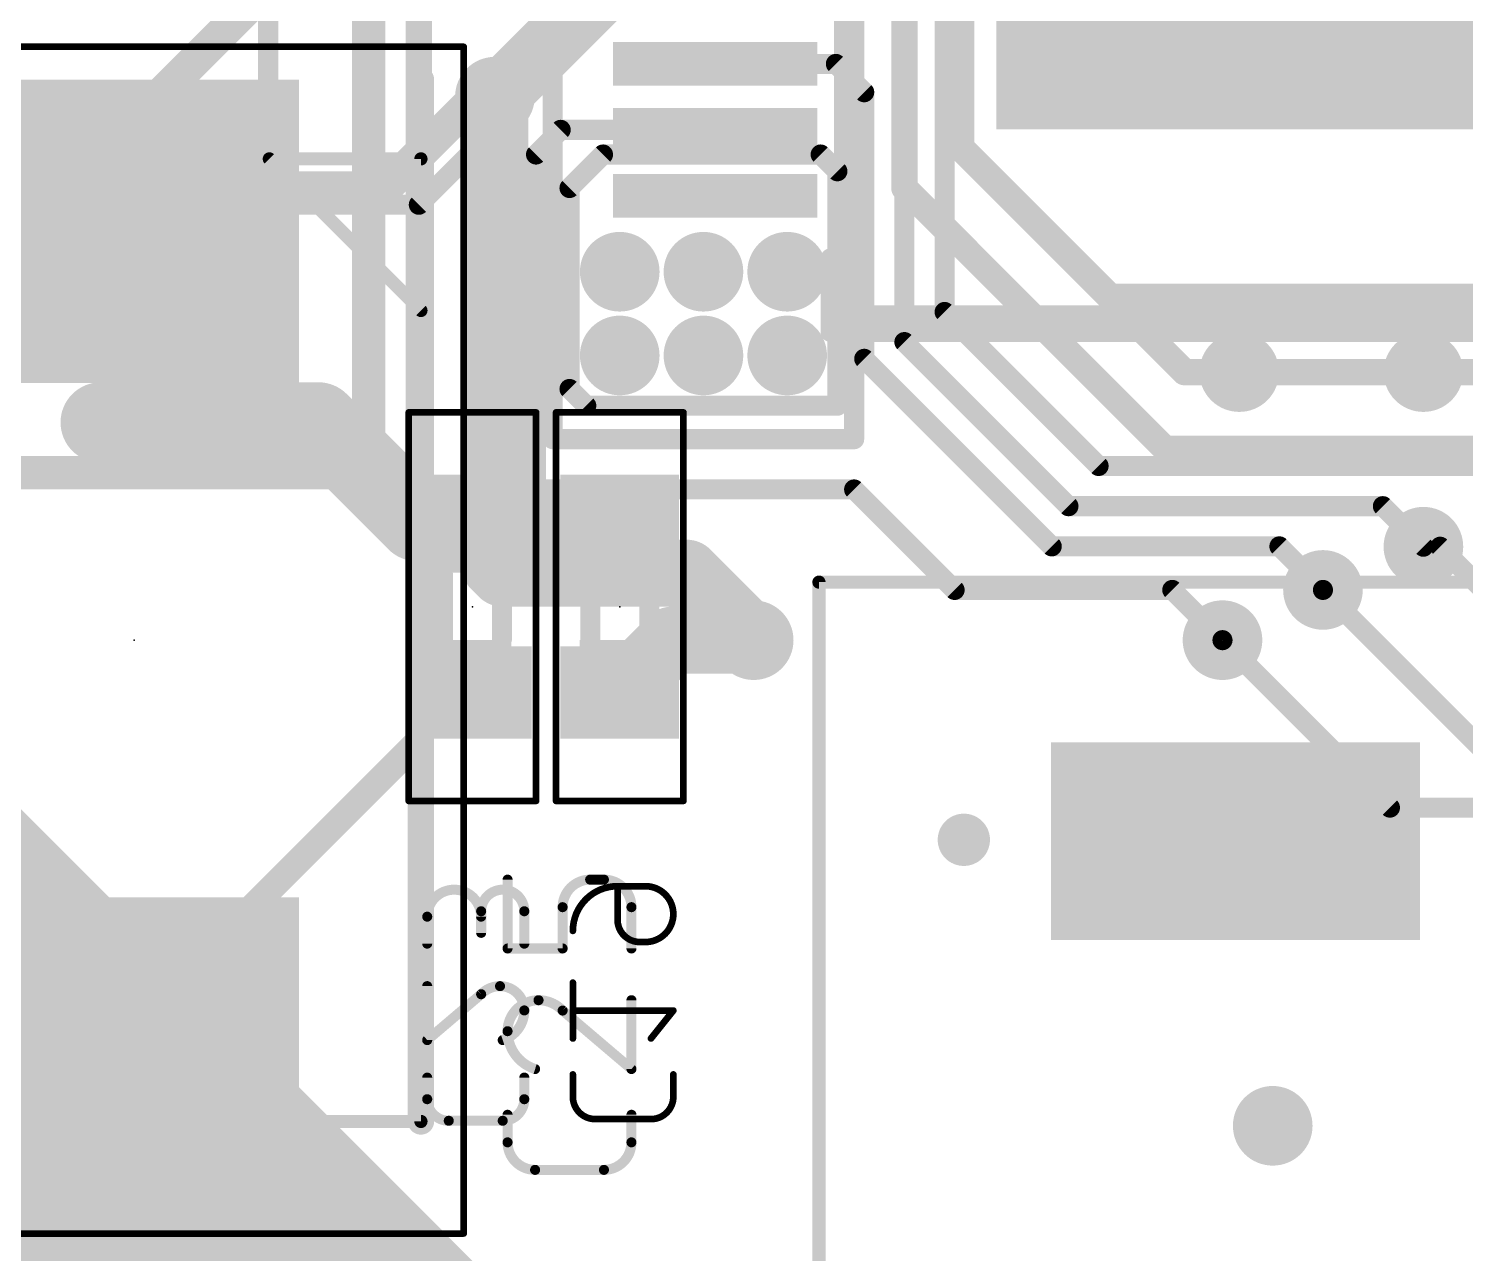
# Model space of a CAD drawing. Extents: x -2.4 to 71.8, y -0.8 to 95.3.
# Drawn here: x 6.82 to 17.72, y 19.1 to 28.39 of the extents above; entities that cross this region are included whole.
import ezdxf

# ---------------------------------------------------------------- set-up
doc = ezdxf.new("R2010")
doc.units = 0
for name, color, linetype in [('1', 12, 'CONTINUOUS'), ('15', 30, 'CONTINUOUS'), ('16', 132, 'CONTINUOUS'), ('18', 110, 'CONTINUOUS'), ('2', 41, 'CONTINUOUS'), ('21', 253, 'CONTINUOUS'), ('23', 53, 'CONTINUOUS'), ('24', 53, 'CONTINUOUS'), ('25', 253, 'CONTINUOUS'), ('26', 253, 'CONTINUOUS'), ('40', 132, 'CONTINUOUS'), ('51', 253, 'CONTINUOUS'), ('52', 253, 'CONTINUOUS')]:
    doc.layers.add(name, color=color, linetype=linetype)

# ---------------------------------------------------------------- blocks, each defined once
blk = doc.blocks.new('RECT')
blk.add_solid([(-0.5, -0.5), (0.5, -0.5), (-0.5, 0.5), (0.5, 0.5)])
blk = doc.blocks.new('ROUNDV')
at = {"const_width": 0.5}
blk.add_lwpolyline([(0, -0.25, 1), (0, 0.25, 1), (0, -0.25)], format="xyb", dxfattribs=at)

msp = doc.modelspace()

# ---------------------------------------------------------------- linework, layer by layer
at = {"layer": '1'}
for points, const_width in [([(9.779, 29.845), (7.112, 27.178)], 0.254), ([(13.7671, 29.9711), (13.7671, 26.2379)], 0.1524), ([(13.4622, 29.8448), (13.4622, 26.0096)], 0.1524), ([(9.525, 27.178), (11.176, 28.829)], 0.254), ([(9.398, 25.019), (9.398, 28.575)], 0.254), ([(10.3562, 27.8708), (11.1045, 28.619)], 0.2), ([(12.0269, 28.119), (12.9425, 28.119)], 0.1524), ([(12.9425, 28.119), (13.1573, 27.9042)], 0.1524), ([(13.1573, 27.9042), (13.1573, 25.8826)], 0.1524), ([(10.668, 27.432), (10.855, 27.619)], 0.1524), ([(10.855, 27.619), (12.0269, 27.619)], 0.1524), ([(10.668, 24.892), (10.668, 27.432)], 0.1524), ([(11.176, 27.432), (10.922, 27.178)], 0.1524), ([(12.827, 27.432), (11.176, 27.432)], 0.1524), ([(12.954, 27.305), (12.827, 27.432)], 0.1524), ([(12.954, 25.527), (12.954, 27.305)], 0.1524), ([(7.112, 27.178), (9.525, 27.178)], 0.254), ([(10.922, 27.178), (10.922, 25.654)], 0.1524), ([(13.7671, 26.2379), (14.935, 25.07)], 0.1524), ([(13.4622, 26.0096), (14.7067, 24.7651)], 0.1524), ([(13.1573, 25.8826), (14.5797, 24.4602)], 0.1524), ([(17.9885, 25.782), (17.399, 25.782)], 0.2), ([(10.922, 25.654), (11.049, 25.527)], 0.1524), ([(11.049, 25.527), (12.954, 25.527)], 0.1524), ([(2.286, 25.019), (9.398, 25.019)], 0.254), ([(14.935, 25.07), (17.983, 25.07)], 0.1524), ([(13.081, 24.892), (10.668, 24.892)], 0.1524), ([(13.843, 24.13), (13.081, 24.892)], 0.1524), ([(14.7067, 24.7651), (17.0915, 24.7651)], 0.1524), ([(17.0915, 24.7651), (17.399, 24.4576)], 0.1524), ([(14.5797, 24.4602), (16.3068, 24.4602)], 0.1524), ([(16.637, 24.13), (16.3068, 24.4602)], 0.1524), ([(15.494, 24.13), (13.843, 24.13)], 0.1524), ([(15.494, 24.13), (15.875, 23.749)], 0.1524)]:
    msp.add_lwpolyline(points, dxfattribs=dict(at, const_width=const_width))
for points, const_width in [([(12.0269, 28.1571, 1), (12.0269, 28.0809)], 0.0762), ([(12.9695, 28.1459, 1), (12.9156, 28.0921)], 0.0762), ([(12.9425, 28.0809, 1), (12.9425, 28.1571)], 0.0762), ([(10.3209, 27.9061, 1), (10.3916, 27.8354)], 0.1), ([(13.1954, 27.9042, 1), (13.1192, 27.9042)], 0.0762), ([(13.1304, 27.8773, 1), (13.1842, 27.9312)], 0.0762), ([(10.855, 27.6571, 1), (10.855, 27.5809)], 0.0762), ([(10.8819, 27.5921, 1), (10.8281, 27.6459)], 0.0762), ([(12.0269, 27.5809, 1), (12.0269, 27.6571)], 0.0762), ([(10.7061, 27.432, 1), (10.6299, 27.432)], 0.0762), ([(10.6411, 27.4589, 1), (10.6949, 27.4051)], 0.0762), ([(11.176, 27.4701, 1), (11.176, 27.3939)], 0.0762), ([(11.2029, 27.4051, 1), (11.1491, 27.4589)], 0.0762), ([(12.8539, 27.4589, 1), (12.8001, 27.4051)], 0.0762), ([(12.827, 27.3939, 1), (12.827, 27.4701)], 0.0762), ([(12.9921, 27.305, 1), (12.9159, 27.305)], 0.0762), ([(12.9271, 27.2781, 1), (12.9809, 27.3319)], 0.0762), ([(7.112, 27.2415, 1), (7.112, 27.1145)], 0.127), ([(7.0671, 27.2229, 1), (7.1569, 27.1331)], 0.127), ([(9.4801, 27.2229, 1), (9.5699, 27.1331)], 0.127), ([(9.525, 27.1145, 1), (9.525, 27.2415)], 0.127), ([(10.9601, 27.178, 1), (10.8839, 27.178)], 0.0762), ([(10.8951, 27.2049, 1), (10.9489, 27.1511)], 0.0762), ([(13.729, 26.2379, 1), (13.8052, 26.2379)], 0.0762), ([(13.794, 26.2648, 1), (13.7402, 26.211)], 0.0762), ([(13.4241, 26.0096, 1), (13.5003, 26.0096)], 0.0762), ([(13.4891, 26.0365, 1), (13.4353, 25.9827)], 0.0762), ([(13.1842, 25.9095, 1), (13.1304, 25.8557)], 0.0762), ([(13.1192, 25.8826, 1), (13.1954, 25.8826)], 0.0762), ([(17.399, 25.832, 1), (17.399, 25.732)], 0.1), ([(10.9489, 25.6809, 1), (10.8951, 25.6271)], 0.0762), ([(10.8839, 25.654, 1), (10.9601, 25.654)], 0.0762), ([(11.049, 25.5651, 1), (11.049, 25.4889)], 0.0762), ([(11.0221, 25.5001, 1), (11.0759, 25.5539)], 0.0762), ([(12.9159, 25.527, 1), (12.9921, 25.527)], 0.0762), ([(12.954, 25.4889, 1), (12.954, 25.5651)], 0.0762), ([(9.3345, 25.019, 1), (9.4615, 25.019)], 0.127), ([(9.398, 24.9555, 1), (9.398, 25.0825)], 0.127), ([(14.935, 25.1081, 1), (14.935, 25.0319)], 0.0762), ([(14.9081, 25.0431, 1), (14.9619, 25.0969)], 0.0762), ([(10.668, 24.9301, 1), (10.668, 24.8539)], 0.0762), ([(13.1079, 24.9189, 1), (13.0541, 24.8651)], 0.0762), ([(13.081, 24.8539, 1), (13.081, 24.9301)], 0.0762), ([(10.6299, 24.892, 1), (10.7061, 24.892)], 0.0762), ([(14.7067, 24.8032, 1), (14.7067, 24.727)], 0.0762), ([(14.6798, 24.7382, 1), (14.7336, 24.792)], 0.0762), ([(17.1184, 24.792, 1), (17.0646, 24.7382)], 0.0762), ([(17.0915, 24.727, 1), (17.0915, 24.8032)], 0.0762), ([(14.5797, 24.4983, 1), (14.5797, 24.4221)], 0.0762), ([(14.5528, 24.4333, 1), (14.6066, 24.4871)], 0.0762), ([(16.3337, 24.4871, 1), (16.2799, 24.4333)], 0.0762), ([(16.3068, 24.4221, 1), (16.3068, 24.4983)], 0.0762), ([(17.3721, 24.4307, 1), (17.4259, 24.4845)], 0.0762), ([(13.843, 24.1681, 1), (13.843, 24.0919)], 0.0762), ([(13.8161, 24.1031, 1), (13.8699, 24.1569)], 0.0762), ([(15.5209, 24.1569, 1), (15.4671, 24.1031)], 0.0762), ([(15.494, 24.0919, 1), (15.494, 24.1681)], 0.0762), ([(16.6101, 24.1031, 1), (16.6639, 24.1569)], 0.0762), ([(15.8481, 23.7221, 1), (15.9019, 23.7759)], 0.0762)]:
    msp.add_lwpolyline(points, format="xyb", dxfattribs=dict(at, const_width=const_width))
at = {"layer": '15'}
for points, const_width in [([(13.8938, 35.1881), (13.8938, 27.4828)], 0.2), ([(8.636, 34.417), (8.636, 27.051)], 0.1524), ([(9.779, 27.051), (12.319, 29.591)], 0.1524), ([(13.8938, 27.4828), (15.0368, 26.3398)], 0.2), ([(8.636, 27.051), (9.779, 27.051)], 0.1524), ([(15.0368, 26.3398), (19.3548, 26.3398)], 0.2), ([(17.399, 24.4576), (17.526, 24.4576)], 0.1524), ([(17.526, 24.4576), (18.8948, 23.0888)], 0.1524), ([(16.637, 24.13), (17.9831, 22.7839)], 0.1524), ([(17.145, 22.479), (15.875, 23.749)], 0.1524), ([(28.194, 22.479), (17.145, 22.479)], 0.1524)]:
    msp.add_lwpolyline(points, dxfattribs=dict(at, const_width=const_width))
for points, const_width in [([(13.9292, 27.5182, 1), (13.8584, 27.4474)], 0.1), ([(13.8438, 27.4828, 1), (13.9438, 27.4828)], 0.1), ([(8.636, 27.0891, 1), (8.636, 27.0129)], 0.0762), ([(8.5979, 27.051, 1), (8.6741, 27.051)], 0.0762), ([(9.7521, 27.0779, 1), (9.8059, 27.0241)], 0.0762), ([(9.779, 27.0129, 1), (9.779, 27.0891)], 0.0762), ([(15.0368, 26.3898, 1), (15.0368, 26.2898)], 0.1), ([(15.0014, 26.3044, 1), (15.0722, 26.3752)], 0.1), ([(17.399, 24.4957, 1), (17.399, 24.4195)], 0.0762), ([(17.5529, 24.4845, 1), (17.4991, 24.4307)], 0.0762), ([(17.526, 24.4195, 1), (17.526, 24.4957)], 0.0762), ([(16.6639, 24.1569, 1), (16.6101, 24.1031)], 0.0762), ([(15.9019, 23.7759, 1), (15.8481, 23.7221)], 0.0762), ([(17.145, 22.5171, 1), (17.145, 22.4409)], 0.0762), ([(17.1181, 22.4521, 1), (17.1719, 22.5059)], 0.0762)]:
    msp.add_lwpolyline(points, format="xyb", dxfattribs=dict(at, const_width=const_width))
at = {"layer": '16'}
for points, const_width in [([(13.8915, 33.0219), (13.8915, 27.477)], 0.2), ([(13.462, 32.1818), (13.462, 27.178)], 0.2), ([(9.779, 22.987), (9.779, 30.607)], 0.2), ([(13.8915, 27.477), (15.5865, 25.782)], 0.2), ([(13.462, 27.178), (15.4395, 25.2005)], 0.2), ([(15.5865, 25.782), (16.002, 25.782)], 0.2), ([(9.017, 25.4), (7.366, 25.4)], 0.6096), ([(9.764, 24.653), (9.017, 25.4)], 0.6096), ([(23.368, 25.2005), (15.4395, 25.2005)], 0.2), ([(10.1854, 24.653), (9.764, 24.653)], 0.6096), ([(10.1854, 24.653), (11.303, 24.653)], 0.6096), ([(11.303, 23.353), (11.699, 23.749)], 0.508), ([(11.699, 23.749), (12.319, 23.749)], 0.508), ([(5.334, 18.542), (9.779, 22.987)], 0.2)]:
    msp.add_lwpolyline(points, dxfattribs=dict(at, const_width=const_width))
for points, const_width in [([(13.9269, 27.5124, 1), (13.8561, 27.4416)], 0.1), ([(13.8415, 27.477, 1), (13.9415, 27.477)], 0.1), ([(13.4974, 27.2134, 1), (13.4266, 27.1426)], 0.1), ([(13.412, 27.178, 1), (13.512, 27.178)], 0.1), ([(15.5865, 25.832, 1), (15.5865, 25.732)], 0.1), ([(15.5511, 25.7466, 1), (15.6219, 25.8174)], 0.1), ([(16.002, 25.732, 1), (16.002, 25.832)], 0.1), ([(7.366, 25.5524, 1), (7.366, 25.2476)], 0.3048), ([(9.1248, 25.5078, 1), (8.9092, 25.2922)], 0.3048), ([(9.017, 25.2476, 1), (9.017, 25.5524)], 0.3048), ([(15.4395, 25.2505, 1), (15.4395, 25.1505)], 0.1), ([(15.4041, 25.1651, 1), (15.4749, 25.2359)], 0.1), ([(9.764, 24.8054, 1), (9.764, 24.5006)], 0.3048), ([(10.1854, 24.8054, 1), (10.1854, 24.5006)], 0.3048), ([(10.1854, 24.5006, 1), (10.1854, 24.8054)], 0.3048), ([(11.303, 24.5006, 1), (11.303, 24.8054)], 0.3048), ([(9.6562, 24.5452, 1), (9.8718, 24.7608)], 0.3048), ([(11.699, 23.876, 1), (11.699, 23.622)], 0.254), ([(11.7888, 23.6592, 1), (11.6092, 23.8388)], 0.254), ([(12.319, 23.622, 1), (12.319, 23.876)], 0.254), ([(11.2132, 23.4428, 1), (11.3928, 23.2632)], 0.254), ([(9.729, 22.987, 1), (9.829, 22.987)], 0.1), ([(9.8144, 22.9516, 1), (9.7436, 23.0224)], 0.1)]:
    msp.add_lwpolyline(points, format="xyb", dxfattribs=dict(at, const_width=const_width))
at = {"layer": '2'}
for points, const_width in [([(10.795, 25.273), (10.795, 46.228)], 0.1524), ([(13.081, 35.179), (13.081, 25.273)], 0.1524), ([(13.8915, 33.9398), (13.8915, 27.4851)], 0.2), ([(10.3562, 24.3148), (10.3562, 27.8708)], 0.508), ([(13.8915, 27.4851), (15.0241, 26.3525)], 0.2), ([(15.0241, 26.3525), (18.5647, 26.3525)], 0.2), ([(16.002, 25.782), (17.399, 25.782)], 0.2), ([(17.399, 25.782), (20.827, 25.782)], 0.2), ([(13.081, 25.273), (10.795, 25.273)], 0.1524), ([(10.414, 24.257), (10.3562, 24.3148)], 0.508), ([(11.811, 24.257), (10.414, 24.257)], 0.508), ([(12.319, 23.749), (11.811, 24.257)], 0.508), ([(4.354, 23.078), (10.033, 17.399)], 2.54)]:
    msp.add_lwpolyline(points, dxfattribs=dict(at, const_width=const_width))
for points, const_width in [([(10.4832, 27.8708, 1), (10.2292, 27.8708)], 0.254), ([(13.9269, 27.5205, 1), (13.8561, 27.4497)], 0.1), ([(13.8415, 27.4851, 1), (13.9415, 27.4851)], 0.1), ([(15.0241, 26.4025, 1), (15.0241, 26.3025)], 0.1), ([(14.9887, 26.3171, 1), (15.0595, 26.3879)], 0.1), ([(16.002, 25.832, 1), (16.002, 25.732)], 0.1), ([(17.399, 25.832, 1), (17.399, 25.732)], 0.1), ([(17.399, 25.732, 1), (17.399, 25.832)], 0.1), ([(10.795, 25.3111, 1), (10.795, 25.2349)], 0.0762), ([(10.7569, 25.273, 1), (10.8331, 25.273)], 0.0762), ([(13.0429, 25.273, 1), (13.1191, 25.273)], 0.0762), ([(13.081, 25.2349, 1), (13.081, 25.3111)], 0.0762), ([(10.446, 24.4046, 1), (10.2664, 24.225)], 0.254), ([(10.2292, 24.3148, 1), (10.4832, 24.3148)], 0.254), ([(10.414, 24.384, 1), (10.414, 24.13)], 0.254), ([(10.3242, 24.1672, 1), (10.5038, 24.3468)], 0.254), ([(11.9008, 24.3468, 1), (11.7212, 24.1672)], 0.254), ([(11.811, 24.13, 1), (11.811, 24.384)], 0.254), ([(12.2292, 23.6592, 1), (12.4088, 23.8388)], 0.254)]:
    msp.add_lwpolyline(points, format="xyb", dxfattribs=dict(at, const_width=const_width))
at = {"layer": '21'}
for points, const_width in [([(9.795, 20.099), (9.795, 27.999)], 0.2), ([(12.9032, 26.6446), (12.9032, 26.0858)], 0.1524), ([(12.9032, 26.0858), (20.6248, 26.0858)], 0.1524)]:
    msp.add_lwpolyline(points, dxfattribs=dict(at, const_width=const_width))
for points, const_width in [([(9.845, 27.999, 1), (9.745, 27.999)], 0.1), ([(12.9413, 26.6446, 1), (12.8651, 26.6446)], 0.0762), ([(12.9032, 26.1239, 1), (12.9032, 26.0477)], 0.0762), ([(12.8651, 26.0858, 1), (12.9413, 26.0858)], 0.0762), ([(13.913, 22.334, 1), (13.913, 22.136)], 0.1985), ([(13.913, 22.136, 1), (13.913, 22.334)], 0.1985), ([(13.913, 22.3836, 1), (13.913, 22.2844)], 0.0992), ([(13.913, 22.2844, 1), (13.913, 22.3836)], 0.0992), ([(13.913, 22.1856, 1), (13.913, 22.0864)], 0.0992), ([(13.913, 22.0864, 1), (13.913, 22.1856)], 0.0992), ([(9.745, 20.099, 1), (9.845, 20.099)], 0.1)]:
    msp.add_lwpolyline(points, format="xyb", dxfattribs=dict(at, const_width=const_width))
at = {"layer": '23'}
msp.add_point((7.62, 23.749), dxfattribs=at)
at = {"layer": '24'}
for p in [(10.1854, 24.003), (11.303, 24.003)]:
    msp.add_point(p, dxfattribs=at)
at = {"layer": '25'}
for points, const_width in [([(10.4711, 21.9329, 1), (10.433, 21.9329)], 0.0381), ([(11.0786, 21.9329, 0.4142), (10.8698, 21.7241)], 0.0762), ([(11.0786, 21.952, 1), (11.0786, 21.9139)], 0.0381), ([(11.0786, 21.9139, 1), (11.0786, 21.952)], 0.0381), ([(11.1831, 21.952, 1), (11.1831, 21.9139)], 0.0381), ([(11.3919, 21.7241, 0.4142), (11.1831, 21.9329)], 0.0762), ([(11.1831, 21.9139, 1), (11.1831, 21.952)], 0.0381), ([(10.8888, 21.7241, 1), (10.8507, 21.7241)], 0.0381), ([(10.8507, 21.7241, 1), (10.8888, 21.7241)], 0.0381), ([(11.4109, 21.7241, 1), (11.3728, 21.7241)], 0.0381), ([(11.3728, 21.7241, 1), (11.4109, 21.7241)], 0.0381), ([(10.433, 21.4108, 1), (10.4711, 21.4108)], 0.0381), ([(10.4521, 21.4298, 1), (10.4521, 21.3917)], 0.0381), ([(10.8507, 21.4108, 1), (10.8888, 21.4108)], 0.0381), ([(10.8698, 21.3917, 1), (10.8698, 21.4298)], 0.0381), ([(11.3728, 21.4108, 1), (11.4109, 21.4108)], 0.0381), ([(10.6871, 21.0185, 0.4142), (10.4521, 20.7836)], 0.0762), ([(10.687, 21.0376, 1), (10.6871, 20.9995)], 0.0381), ([(10.8698, 20.9402, 0.2053), (10.6871, 21.0185)], 0.0762), ([(10.6871, 20.9995, 1), (10.6871, 21.0376)], 0.0381), ([(11.4109, 21.0185, 1), (11.3728, 21.0185)], 0.0381), ([(10.8821, 20.9547, 1), (10.8575, 20.9257)], 0.0381), ([(10.856, 20.927, 1), (10.8836, 20.9533)], 0.0381), ([(10.4521, 20.7836, 0.3252), (10.6609, 20.4964)], 0.0762), ([(10.4711, 20.7836, 1), (10.4331, 20.7836)], 0.0381), ([(10.433, 20.7836, 1), (10.4711, 20.7836)], 0.0381), ([(10.6551, 20.4783, 1), (10.6668, 20.5145)], 0.0381), ([(11.3728, 20.4964, 1), (11.4109, 20.4964)], 0.0381), ([(11.3796, 20.4819, 1), (11.4042, 20.5109)], 0.0381), ([(10.4711, 20.1495, 1), (10.433, 20.1495)], 0.0381), ([(11.4109, 20.1495, 1), (11.3728, 20.1495)], 0.0381), ([(10.4711, 19.9407, 1), (10.433, 19.9407)], 0.0381), ([(10.433, 19.9407, 1), (10.4711, 19.9407)], 0.0381), ([(10.4521, 19.9407, 0.4142), (10.6609, 19.7318)], 0.0762), ([(11.1831, 19.7318, 0.4142), (11.3919, 19.9407)], 0.0762), ([(11.4109, 19.9407, 1), (11.3728, 19.9407)], 0.0381), ([(11.3728, 19.9407, 1), (11.4109, 19.9407)], 0.0381), ([(10.6609, 19.7509, 1), (10.6609, 19.7128)], 0.0381), ([(10.6609, 19.7128, 1), (10.6609, 19.7509)], 0.0381), ([(11.1831, 19.7509, 1), (11.1831, 19.7128)], 0.0381), ([(11.1831, 19.7128, 1), (11.1831, 19.7509)], 0.0381)]:
    msp.add_lwpolyline(points, format="xyb", dxfattribs=dict(at, const_width=const_width))
at = {"layer": '25', "const_width": 0.0762}
for points in [[(10.4521, 21.4108), (10.4521, 21.9329)], [(11.1831, 21.9329), (11.0786, 21.9329)], [(10.8698, 21.7241), (10.8698, 21.4108)], [(11.3919, 21.4108), (11.3919, 21.7241)], [(10.8698, 21.4108), (10.4521, 21.4108)], [(11.3919, 20.4964), (11.3919, 21.0185)], [(10.8698, 20.9402), (11.3919, 20.4964)], [(10.4521, 19.9407), (10.4521, 20.1495)], [(11.3919, 20.1495), (11.3919, 19.9407)], [(11.1831, 19.7318), (10.6609, 19.7318)]]:
    msp.add_lwpolyline(points, dxfattribs=at)
at = {"layer": '26'}
for points, const_width in [([(11.2861, 21.8831, 0.4142), (10.9474, 21.5445)], 0.0508), ([(11.2988, 21.8831, 1), (11.2734, 21.8831)], 0.0254), ([(11.2861, 21.8958, 1), (11.2861, 21.8704)], 0.0254), ([(11.2861, 21.8704, 1), (11.2861, 21.8958)], 0.0254), ([(11.4977, 21.4598, 1), (11.4977, 21.8831)], 0.0508), ([(11.4977, 21.8958, 1), (11.4977, 21.8704)], 0.0254), ([(11.4977, 21.8704, 1), (11.4977, 21.8958)], 0.0254), ([(10.2517, 21.6521, 1), (9.8425, 21.6521)], 0.0762), ([(10.5791, 21.6931, 1), (10.2517, 21.6931)], 0.0762), ([(9.8616, 21.6521, 1), (9.8235, 21.6521)], 0.0381), ([(10.2708, 21.6931, 1), (10.2327, 21.6931)], 0.0381), ([(10.2327, 21.6931, 1), (10.2708, 21.6931)], 0.0381), ([(10.5982, 21.6931, 1), (10.5601, 21.6931)], 0.0381), ([(10.5601, 21.6931, 1), (10.5982, 21.6931)], 0.0381), ([(9.8235, 21.6521, 1), (9.8616, 21.6521)], 0.0381), ([(10.2327, 21.6521, 1), (10.2708, 21.6521)], 0.0381), ([(11.2861, 21.6291, 0.4142), (11.4554, 21.4598)], 0.0508), ([(11.2988, 21.6291, 1), (11.2734, 21.6291)], 0.0254), ([(11.2734, 21.6291, 1), (11.2988, 21.6291)], 0.0254), ([(9.8235, 21.4475, 1), (9.8616, 21.4475)], 0.0381), ([(10.2327, 21.5294, 1), (10.2708, 21.5294)], 0.0381), ([(10.5601, 21.4475, 1), (10.5982, 21.4475)], 0.0381), ([(10.9347, 21.5445, 1), (10.9601, 21.5445)], 0.0254), ([(11.4554, 21.4725, 1), (11.4554, 21.4471)], 0.0254), ([(11.4554, 21.4471, 1), (11.4554, 21.4725)], 0.0254), ([(11.4977, 21.4725, 1), (11.4977, 21.4471)], 0.0254), ([(11.4977, 21.4471, 1), (11.4977, 21.4725)], 0.0254), ([(9.8616, 21.1252, 1), (9.8235, 21.1252)], 0.0381), ([(10.3949, 21.1252, 0.2053), (10.2517, 21.0638)], 0.0762), ([(10.3949, 21.1443, 1), (10.3949, 21.1062)], 0.0381), ([(10.5791, 20.9411, 0.4142), (10.3949, 21.1252)], 0.0762), ([(10.395, 21.1062, 1), (10.3949, 21.1443)], 0.0381), ([(10.9601, 21.1516, 1), (10.9347, 21.1516)], 0.0254), ([(10.2379, 21.077, 1), (10.2655, 21.0507)], 0.0381), ([(10.2641, 21.0493, 1), (10.2394, 21.0784)], 0.0381), ([(10.4154, 20.716, 0.3252), (10.5791, 20.9411)], 0.0762), ([(10.5981, 20.9411, 1), (10.5601, 20.9411)], 0.0381), ([(10.5601, 20.9411, 1), (10.5982, 20.9411)], 0.0381), ([(10.9474, 20.9527, 1), (10.9474, 20.9273)], 0.0254), ([(11.7193, 20.932, 1), (11.6995, 20.9479)], 0.0254), ([(11.7094, 20.9273, 1), (11.7094, 20.9527)], 0.0254), ([(9.8302, 20.7305, 1), (9.8548, 20.7015)], 0.0381), ([(9.8235, 20.716, 1), (9.8616, 20.716)], 0.0381), ([(10.4095, 20.7341, 1), (10.4213, 20.6979)], 0.0381), ([(10.9347, 20.7283, 1), (10.9601, 20.7283)], 0.0254), ([(11.5301, 20.7362, 1), (11.55, 20.7204)], 0.0254), ([(9.8616, 20.4315, 1), (9.8235, 20.4315)], 0.0381), ([(10.5982, 20.4315, 1), (10.5601, 20.4315)], 0.0381), ([(10.9601, 20.4555, 1), (10.9347, 20.4555)], 0.0254), ([(11.7221, 20.4555, 1), (11.6967, 20.4555)], 0.0254), ([(9.8425, 20.2678, 0.4142), (10.0062, 20.1041)], 0.0762), ([(9.8616, 20.2678, 1), (9.8235, 20.2678)], 0.0381), ([(9.8235, 20.2678, 1), (9.8616, 20.2678)], 0.0381), ([(10.4154, 20.1041, 0.4142), (10.5791, 20.2678)], 0.0762), ([(10.5981, 20.2678, 1), (10.56, 20.2678)], 0.0381), ([(10.5601, 20.2678, 1), (10.5982, 20.2678)], 0.0381), ([(10.9474, 20.2861, 0.4142), (11.1167, 20.1168)], 0.0508), ([(10.9601, 20.2861, 1), (10.9347, 20.2861)], 0.0254), ([(10.9347, 20.2861, 1), (10.9601, 20.2861)], 0.0254), ([(11.5401, 20.1168, 0.4142), (11.7094, 20.2861)], 0.0508), ([(11.7221, 20.2861, 1), (11.6967, 20.2861)], 0.0254), ([(11.6967, 20.2861, 1), (11.7221, 20.2861)], 0.0254), ([(10.0062, 20.1232, 1), (10.0062, 20.0851)], 0.0381), ([(10.0062, 20.0851, 1), (10.0062, 20.1232)], 0.0381), ([(10.4154, 20.1232, 1), (10.4154, 20.0851)], 0.0381), ([(10.4154, 20.0851, 1), (10.4154, 20.1232)], 0.0381), ([(11.1167, 20.1295, 1), (11.1167, 20.1041)], 0.0254), ([(11.1167, 20.1041, 1), (11.1167, 20.1295)], 0.0254), ([(11.5401, 20.1295, 1), (11.5401, 20.1041)], 0.0254), ([(11.5401, 20.1041, 1), (11.5401, 20.1295)], 0.0254)]:
    msp.add_lwpolyline(points, format="xyb", dxfattribs=dict(at, const_width=const_width))
for points, const_width in [([(11.2861, 21.8831), (11.2861, 21.6291)], 0.0508), ([(11.4977, 21.8831), (11.2861, 21.8831)], 0.0508), ([(9.8425, 21.4475), (9.8425, 21.6521)], 0.0762), ([(10.2517, 21.6931), (10.2517, 21.5294)], 0.0762), ([(10.5791, 21.4475), (10.5791, 21.6931)], 0.0762), ([(11.4554, 21.4598), (11.4977, 21.4598)], 0.0508), ([(9.8425, 20.716), (9.8425, 21.1252)], 0.0762), ([(10.9474, 20.7283), (10.9474, 21.1516)], 0.0508), ([(10.2517, 21.0638), (9.8425, 20.716)], 0.0762), ([(11.7094, 20.94), (10.9474, 20.94)], 0.0508), ([(11.5401, 20.7283), (11.7094, 20.94)], 0.0508), ([(9.8425, 20.4315), (9.8425, 20.2678)], 0.0762), ([(10.5791, 20.2678), (10.5791, 20.4315)], 0.0762), ([(10.9474, 20.4555), (10.9474, 20.2861)], 0.0508), ([(11.7094, 20.2861), (11.7094, 20.4555)], 0.0508), ([(10.0062, 20.1041), (10.4154, 20.1041)], 0.0762), ([(11.1167, 20.1168), (11.5401, 20.1168)], 0.0508)]:
    msp.add_lwpolyline(points, dxfattribs=dict(at, const_width=const_width))
at = {"layer": '40', "const_width": 0.0508}
for points in [[(10.6684, 25.476), (9.7024, 25.476)], [(9.7024, 25.476), (9.7024, 22.53)], [(10.6684, 22.53), (10.6684, 25.476)], [(11.786, 25.476), (10.82, 25.476)], [(10.82, 25.476), (10.82, 22.53)], [(11.786, 22.53), (11.786, 25.476)], [(9.7024, 22.53), (10.6684, 22.53)], [(10.82, 22.53), (11.786, 22.53)]]:
    msp.add_lwpolyline(points, dxfattribs=at)
at = {"layer": '40', "const_width": 0.0254}
for points in [[(9.7024, 25.4887, 1), (9.7024, 25.4633)], [(9.7151, 25.476, 1), (9.6897, 25.476)], [(10.6811, 25.476, 1), (10.6557, 25.476)], [(10.6684, 25.4633, 1), (10.6684, 25.4887)], [(10.82, 25.4887, 1), (10.82, 25.4633)], [(10.8327, 25.476, 1), (10.8073, 25.476)], [(11.7987, 25.476, 1), (11.7733, 25.476)], [(11.786, 25.4633, 1), (11.786, 25.4887)], [(9.7024, 22.5427, 1), (9.7024, 22.5173)], [(9.6897, 22.53, 1), (9.7151, 22.53)], [(10.6557, 22.53, 1), (10.6811, 22.53)], [(10.6684, 22.5173, 1), (10.6684, 22.5427)], [(10.82, 22.5427, 1), (10.82, 22.5173)], [(10.8073, 22.53, 1), (10.8327, 22.53)], [(11.7733, 22.53, 1), (11.7987, 22.53)], [(11.786, 22.5173, 1), (11.786, 22.5427)]]:
    msp.add_lwpolyline(points, format="xyb", dxfattribs=at)
at = {"layer": '51'}
for points, const_width in [([(13.0048, 36.5252), (13.0048, 26.2128)], 0.1524), ([(13.0048, 28.448), (13.0048, 28.7782)], 0.1524), ([(13.0048, 27.9654), (13.0048, 28.2956)], 0.1524), ([(5.12, 28.249), (10.12, 28.249)], 0.05), ([(10.12, 28.249), (10.12, 19.249)], 0.05), ([(13.0048, 27.4574), (13.0048, 27.7876)], 0.1524), ([(5.445, 27.399), (9.795, 27.399)], 0.1), ([(8.645, 27.399), (9.795, 26.249)], 0.1), ([(9.795, 27.399), (9.795, 20.099)], 0.1), ([(13.0048, 26.9494), (13.0048, 27.2796)], 0.1524), ([(13.0048, 26.2128), (20.5232, 26.2128)], 0.1524), ([(12.814, 15.689), (12.814, 24.189)], 0.1), ([(12.814, 24.189), (26.523, 24.189)], 0.1), ([(9.795, 20.099), (5.445, 20.099)], 0.1), ([(10.12, 19.249), (5.12, 19.249)], 0.05)]:
    msp.add_lwpolyline(points, dxfattribs=dict(at, const_width=const_width))
for points, const_width in [([(12.9667, 28.448, 1), (13.0429, 28.448)], 0.0762), ([(13.0429, 28.2956, 1), (12.9667, 28.2956)], 0.0762), ([(10.1325, 28.249, 1), (10.1075, 28.249)], 0.025), ([(10.12, 28.2365, 1), (10.12, 28.2615)], 0.025), ([(12.9667, 27.9654, 1), (13.0429, 27.9654)], 0.0762), ([(13.0429, 27.7876, 1), (12.9667, 27.7876)], 0.0762), ([(12.9667, 27.4574, 1), (13.0429, 27.4574)], 0.0762), ([(8.6627, 27.4167, 1), (8.6273, 27.3813)], 0.05), ([(9.82, 27.399, 1), (9.77, 27.399)], 0.05), ([(9.795, 27.374, 1), (9.795, 27.424)], 0.05), ([(13.0429, 27.2796, 1), (12.9667, 27.2796)], 0.0762), ([(12.9667, 26.9494, 1), (13.0429, 26.9494)], 0.0762), ([(9.7773, 26.2313, 1), (9.8127, 26.2667)], 0.05), ([(13.0048, 26.2509, 1), (13.0048, 26.1747)], 0.0762), ([(12.9667, 26.2128, 1), (13.0429, 26.2128)], 0.0762), ([(12.839, 24.189, 1), (12.789, 24.189)], 0.05), ([(12.814, 24.214, 1), (12.814, 24.164)], 0.05), ([(9.77, 20.099, 1), (9.82, 20.099)], 0.05), ([(9.795, 20.074, 1), (9.795, 20.124)], 0.05), ([(10.1075, 19.249, 1), (10.1325, 19.249)], 0.025), ([(10.12, 19.2365, 1), (10.12, 19.2615)], 0.025)]:
    msp.add_lwpolyline(points, format="xyb", dxfattribs=dict(at, const_width=const_width))
at = {"layer": '52', "const_width": 0.1524}
for points in [[(9.9614, 24.248), (9.9614, 23.758)], [(10.4094, 23.758), (10.4094, 24.248)], [(11.079, 24.248), (11.079, 23.758)], [(11.527, 23.758), (11.527, 24.248)]]:
    msp.add_lwpolyline(points, dxfattribs=at)
at = {"layer": '52', "const_width": 0.0762}
for points in [[(9.9995, 24.248, 1), (9.9233, 24.248)], [(10.4475, 24.248, 1), (10.3713, 24.248)], [(11.1171, 24.248, 1), (11.0409, 24.248)], [(11.5651, 24.248, 1), (11.4889, 24.248)], [(9.9233, 23.758, 1), (9.9995, 23.758)], [(10.3713, 23.758, 1), (10.4475, 23.758)], [(11.0409, 23.758, 1), (11.1171, 23.758)], [(11.4889, 23.758, 1), (11.5651, 23.758)]]:
    msp.add_lwpolyline(points, format="xyb", dxfattribs=at)

# ---------------------------------------------------------------- block references
at = {"layer": '1'}
for p, xscale, yscale in [((16.764, 31.369), 5.207, 7.493), ((12.0269, 28.119), 1.5494, 0.3302), ((7.62, 26.849), 2.5, 2.3), ((12.0269, 27.619), 1.5494, 0.3302), ((12.0269, 27.119), 1.5494, 0.3302), ((15.973, 22.225), 2.8, 1.5), ((7.62, 20.649), 2.5, 2.3)]:
    msp.add_blockref('RECT', p, dxfattribs=dict(at, xscale=xscale, yscale=yscale))
at = {"layer": '16', "xscale": 0.7, "yscale": 0.9, "rotation": 90}
for p in [(10.1854, 24.653), (11.303, 24.653), (10.1854, 23.353), (11.303, 23.353)]:
    msp.add_blockref('RECT', p, dxfattribs=at)
at = {"layer": '18', "xscale": 0.604, "yscale": 0.604}
for p in [(14.732, 28.067), (14.732, 28.067), (16.002, 28.067), (16.002, 28.067), (17.399, 28.067), (17.399, 28.067), (10.3562, 27.8708), (10.3562, 27.8708), (11.303, 26.543), (11.303, 26.543), (11.938, 26.543), (11.938, 26.543), (12.573, 26.543), (12.573, 26.543), (11.303, 25.908), (11.303, 25.908), (11.938, 25.908), (11.938, 25.908), (12.573, 25.908), (12.573, 25.908), (16.002, 25.782), (16.002, 25.782), (17.399, 25.782), (17.399, 25.782), (7.366, 25.4), (7.366, 25.4), (8.128, 25.4), (8.128, 25.4), (8.89, 25.4), (8.89, 25.4), (17.399, 24.4576), (17.399, 24.4576), (16.637, 24.13), (16.637, 24.13), (12.319, 23.749), (12.319, 23.749), (15.875, 23.749), (15.875, 23.749), (16.256, 20.066), (16.256, 20.066)]:
    msp.add_blockref('ROUNDV', p, dxfattribs=at)
at = {"layer": '52', "xscale": 0.3, "yscale": 0.5999, "rotation": 90}
for p in [(10.1806, 24.4118), (11.2981, 24.4118), (10.1806, 23.599), (11.2981, 23.599)]:
    msp.add_blockref('RECT', p, dxfattribs=at)

doc.saveas('drawing.dxf')
